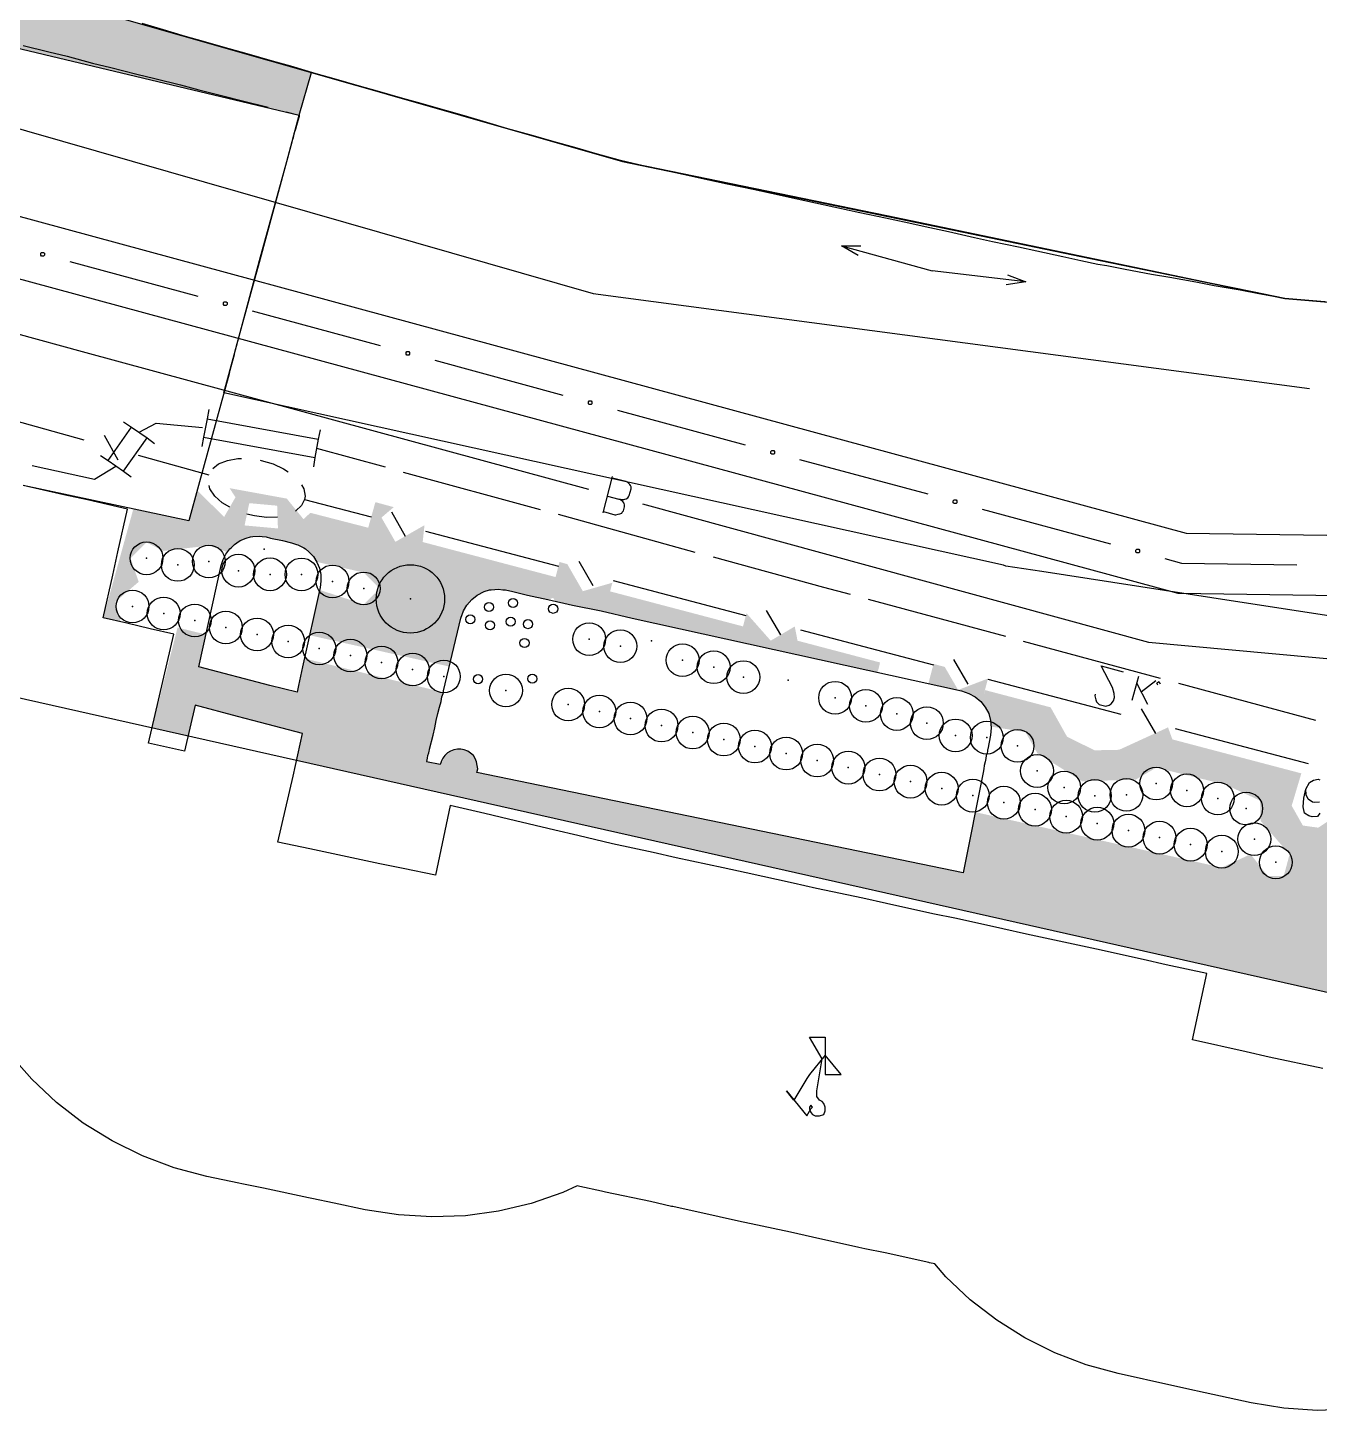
# Model space of a CAD drawing. Header units: metres. Extents: x 120 to 577, y 4 to 268.
# Drawn here: x 333.1 to 389.8, y 153.1 to 213.8 of the extents above; entities that cross this region are included whole.
import ezdxf

# ---------------------------------------------------------------- set-up
doc = ezdxf.new("R2010")
doc.units = ezdxf.units.M
for name, color, linetype in [('BOUNDARY', 7, 'Continuous'), ('BUILDING', 7, 'Continuous'), ('CURB', 7, 'Continuous'), ('ELECTR_CABLE', 7, 'Continuous'), ('ELECTR_CABLE_COMM', 7, 'Continuous'), ('GRASS', 7, 'Continuous'), ('HEAT', 7, 'Continuous'), ('NEW_BUSH', 3, 'Continuous'), ('NEW_LAWN', 82, 'Continuous'), ('NEW_TREE', 3, 'Continuous'), ('OVERHEAD_POWER_LINE', 7, 'Continuous'), ('ROAD', 7, 'Continuous'), ('SEWER', 7, 'Continuous'), ('WATER_PIPELINE', 7, 'Continuous')]:
    doc.layers.add(name, color=color, linetype=linetype)

# ---------------------------------------------------------------- blocks, each defined once
blk = doc.blocks.new('ЗЛАКИ_ОРНАМЕНТАЛЬНЫЕ')
blk.add_circle((0, 0), 0.2)

msp = doc.modelspace()

# ---------------------------------------------------------------- hatches: boundary and pattern name
at = {"layer": 'NEW_LAWN'}
msp.add_hatch(color=82, dxfattribs=at).paths.add_polyline_path([(320.782, 217.465), (320.847, 218.892), (345.561, 211.844), (345.561, 211.843), (345.02, 209.975), (344.478, 207.949), (343.555, 204.567), (345.018, 209.976), (324.364, 214.906), (319.634, 216.268)])
h = msp.add_hatch(color=82, dxfattribs=at)
h.paths.add_polyline_path([(337.748, 192.693), (340.182, 192.179), (340.547, 193.514), (341.73, 192.34), (342.231, 193.205), (341.969, 193.606), (344.482, 193.147), (345.216, 192.244), (345.516, 192.523), (348.056, 191.869), (348.37, 192.991), (349.175, 192.772), (348.638, 192.314), (349.249, 191.249), (350.527, 191.981), (350.446, 191.241), (356.279, 189.704), (356.453, 190.365), (356.794, 190.271), (357.475, 189.083), (358.772, 189.455), (358.672, 189.075), (364.505, 187.538), (364.657, 188.116), (365.722, 186.912), (366.777, 187.534), (366.898, 186.91), (370.521, 185.955), (370.415, 185.518), (364.147, 186.903), (359.638, 187.9), (358.276, 188.214), (358.275, 188.214), (357.018, 188.476), (356.258, 188.647), (356.172, 188.79), (355.962, 188.714), (355.935, 188.72), (355.045, 188.913), (355.044, 188.913), (354.398, 189.07), (354.084, 189.14), (354.083, 189.14), (353.963, 189.14), (353.961, 189.14), (353.77, 189.174), (353.769, 189.175), (353.456, 189.14), (353.455, 189.14), (353.386, 189.14), (353.385, 189.139), (353.141, 189.07), (353.14, 189.07), (352.844, 188.913), (352.844, 188.912), (352.6, 188.721), (352.599, 188.72), (352.39, 188.476), (352.233, 188.214), (352.232, 188.213), (352.208, 188.139), (352.126, 188.087), (352.155, 187.979), (352.128, 187.9), (352.128, 187.899), (351.617, 185.776), (345.483, 187.15), (345.922, 189.139), (347.857, 188.506), (348.556, 189.205), (347.857, 189.904), (345.803, 190.366), (345.649, 190.606), (345.648, 190.607), (345.456, 190.816), (345.456, 190.817), (345.299, 190.939), (345.23, 190.991), (345.229, 190.991), (344.967, 191.113), (344.915, 191.131), (344.688, 191.2), (344.688, 191.201), (344.286, 191.305), (343.762, 191.41), (343.57, 191.462), (343.57, 191.463), (343.396, 191.48), (343.395, 191.48), (343.274, 191.497), (343.273, 191.497), (342.994, 191.48), (342.993, 191.48), (342.889, 191.463), (342.889, 191.462), (342.697, 191.41), (342.696, 191.41), (342.435, 191.306), (342.434, 191.305), (342.295, 191.201), (342.295, 191.2), (342.191, 191.131), (342.19, 191.13), (342.173, 191.113), (342.033, 190.991), (341.981, 190.939), (341.981, 190.938), (341.874, 190.8), (341.061, 191.084), (339.071, 190.851), (338.328, 191.225), (337.629, 190.527), (337.981, 189.494), (336.96, 188.615), (337.196, 187.735), (336.427, 187.917)])
h.paths.add_polyline_path([(344.094, 191.836), (344.059, 192.835), (342.835, 192.947), (342.629, 191.969)], flags=16)
h = msp.add_hatch(color=82, dxfattribs=at)
h.paths.add_polyline_path([(372.64, 185.026), (372.868, 185.892), (373.359, 185.76), (373.946, 184.749), (375.257, 185.248), (375.058, 184.492), (375.131, 184.742), (378.006, 183.985), (378.727, 182.696), (379.936, 182.1), (381.012, 182.122), (383.159, 183.105), (383.35, 182.578), (389.01, 181.088), (388.586, 179.667), (389.077, 178.798), (389.751, 178.704), (391.038, 179.56), (390.866, 178.874), (391.733, 178.987), (393.354, 178.326), (394.069, 177.497), (394.706, 177.732), (395.533, 179.37), (397.409, 178.876), (397.664, 179.843), (395.626, 180.379), (397.228, 180.693), (397.746, 180.31), (399.714, 180.139), (403.481, 180.039), (403.521, 180.513), (404.372, 180.795), (404.492, 179.953), (404.192, 179.953), (404.191, 179.953), (404.191, 179.952), (404.191, 179.944), (404.19, 179.939), (404.187, 179.936), (404.183, 179.934), (403.964, 179.883), (403.877, 179.866), (403.876, 179.866), (403.597, 179.744), (403.597, 179.743), (403.318, 179.552), (403.317, 179.551), (403.108, 179.325), (403.108, 179.324), (402.951, 179.063), (402.95, 179.062), (402.934, 179.046), (402.933, 179.044), (402.829, 178.783), (402.828, 178.783), (402.811, 178.749), (402.811, 178.748), (402.75, 178.504), (400.057, 179.214), (399.802, 178.247), (402.495, 177.538), (402.163, 176.255), (399.427, 176.977), (397.79, 177.065), (396.825, 177.66), (396.22, 177.311), (395.736, 176.1), (394.607, 176.132), (394.352, 175.177), (401.44, 173.518), (400.803, 171.116), (400.628, 170.471), (400.628, 170.47), (400.629, 170.469), (407.422, 168.985), (409.448, 168.531), (411.369, 168.112), (413.15, 167.728), (414.775, 167.361), (417.009, 166.872), (417.01, 166.872), (417.01, 166.873), (417.045, 167.361), (417.08, 167.727), (417.08, 167.728), (417.097, 168.112), (417.132, 168.531), (417.167, 168.985), (417.223, 169.824), (418.176, 169.601), (418.781, 169.95), (418.781, 170.649), (417.674, 171.175), (417.362, 171.873), (417.487, 173.609), (418.724, 173.283), (419.773, 171.856), (420.087, 171.699), (420.304, 172.132), (421.392, 171.34), (422.582, 171.407), (422.712, 172.76), (423.521, 171.804), (424.147, 172.733), (424.091, 173.37), (425.332, 173.655), (425.012, 171.198), (422.047, 169.641), (422.303, 168.687), (424.25, 169.141), (424.685, 168.694), (424.52, 167.431), (424.52, 167.43), (424.52, 167.411), (424.52, 167.41), (424.38, 166.418), (424.328, 165.981), (424.31, 165.685), (424.311, 165.684), (424.345, 165.457), (424.363, 165.387), (424.45, 165.091), (424.451, 165.09), (424.52, 164.986), (424.52, 164.985), (424.607, 164.829), (424.608, 164.828), (424.746, 164.672), (424.748, 164.67), (424.764, 164.637), (424.765, 164.636), (424.799, 164.602), (424.8, 164.601), (425.026, 164.409), (425.027, 164.409), (425.079, 164.375), (425.079, 164.374), (425.288, 164.27), (425.289, 164.269), (425.498, 164.182), (425.568, 164.165), (425.812, 164.13), (425.813, 164.13), (425.864, 164.113), (425.866, 164.112), (426.161, 164.13), (426.162, 164.13), (426.336, 164.165), (426.337, 164.165), (426.458, 164.182), (426.459, 164.182), (426.703, 164.269), (426.704, 164.27), (426.894, 164.322), (426.897, 164.322), (426.912, 164.322), (426.913, 164.322), (427.087, 164.374), (427.908, 164.636), (428.013, 164.671), (429.026, 164.986), (429.849, 165.232), (428.782, 159.302), (426.424, 159.781), (427.181, 163.147), (344.916, 181.667), (345.177, 182.835), (340.461, 184.075), (340.149, 182.74), (338.576, 183.094), (339.688, 187.487), (340.931, 187.184), (340.619, 185.77), (340.619, 185.769), (343.299, 185.065), (343.745, 184.948), (344.931, 184.651), (344.932, 184.651), (344.933, 184.652), (345.002, 184.948), (345.177, 185.769), (345.257, 186.13), (351.35, 184.645), (351.342, 184.6), (351.342, 184.598), (351.29, 184.442), (351.289, 184.441), (351.255, 184.25), (351.254, 184.249), (351.185, 183.988), (351.185, 183.987), (351.115, 183.708), (351.045, 183.411), (350.975, 183.079), (350.905, 182.765), (350.748, 182.154), (350.748, 182.153), (350.748, 182.12), (350.748, 182.117), (350.731, 182.067), (350.731, 182.066), (350.713, 181.997), (350.713, 181.996), (350.678, 181.875), (350.678, 181.874), (350.661, 181.753), (350.661, 181.751), (350.627, 181.615), (350.624, 181.61), (350.609, 181.596), (350.609, 181.595), (351.219, 181.473), (351.22, 181.473), (351.254, 181.594), (351.255, 181.595), (351.255, 181.61), (351.256, 181.614), (351.324, 181.751), (351.325, 181.753), (351.411, 181.874), (351.412, 181.875), (351.533, 181.995), (351.535, 181.997), (351.673, 182.066), (351.674, 182.067), (351.813, 182.119), (351.814, 182.119), (351.97, 182.153), (351.972, 182.154), (352.127, 182.154), (352.129, 182.153), (352.267, 182.119), (352.268, 182.119), (352.423, 182.067), (352.426, 182.065), (352.547, 181.979), (352.668, 181.875), (352.67, 181.873), (352.756, 181.735), (352.757, 181.734), (352.809, 181.595), (352.809, 181.594), (352.844, 181.438), (352.844, 181.437), (352.861, 181.282), (352.861, 181.279), (352.827, 181.124), (352.827, 181.123), (351.848, 181.325), (363, 179.025), (374.168, 176.722), (374.168, 176.722), (375.148, 176.52), (374.168, 176.722), (374.169, 176.723), (374.698, 179.388), (385.517, 176.953), (386.784, 177.54), (387.539, 176.579), (388.238, 176.579), (388.494, 177.533), (387.226, 178.992), (387.197, 179.892), (385.694, 180.59), (382.639, 181.338), (381.748, 180.817), (379.402, 180.737), (377.423, 181.972), (376.904, 182.9), (375.388, 183.141), (375.374, 183.411), (375.374, 183.412), (375.287, 183.708), (375.286, 183.709), (375.129, 183.987), (375.129, 183.988), (374.937, 184.249), (374.937, 184.25), (374.693, 184.441), (374.692, 184.442), (374.414, 184.599), (374.413, 184.599), (374.099, 184.703), (374.098, 184.704)])
h.paths.add_polyline_path([(399.487, 178.775), (398.858, 179.84), (397.997, 179.332), (398.626, 178.267)], flags=16)

# ---------------------------------------------------------------- linework, layer by layer
at = {"layer": 'BOUNDARY'}
msp.add_lwpolyline([(389.957, 168.129), (387.6, 168.636), (386.587, 168.863), (384.229, 169.387), (384.858, 172.303), (383.076, 172.688), (382.063, 172.915), (380.02, 173.369), (378.989, 173.596), (376.946, 174.032), (375.916, 174.259), (373.872, 174.714), (372.842, 174.923), (370.798, 175.377), (369.768, 175.604), (367.724, 176.041), (366.712, 176.268), (364.651, 176.722), (363.638, 176.949), (361.577, 177.386), (360.564, 177.613), (358.782, 177.997), (357.263, 178.364), (356.25, 178.591), (354.207, 179.08), (353.176, 179.324), (351.657, 179.674), (351.011, 176.617), (349.596, 176.914), (348.565, 177.124), (346.522, 177.56), (345.492, 177.77), (344.094, 178.067), (344.758, 180.966), (345.177, 182.835), (343.326, 183.324), (342.313, 183.586), (340.462, 184.075), (339.99, 182.066), (338.418, 182.416), (338.855, 184.302), (339.082, 185.315), (339.519, 187.201), (338.488, 187.428), (337.458, 187.673), (336.427, 187.917), (336.846, 189.786), (337.074, 190.816), (337.493, 192.685), (335.729, 193.087), (334.698, 193.314), (332.917, 193.715)], dxfattribs=at)
at = {"layer": 'BUILDING'}
for points in [[(313.301, 188.784), (427.182, 163.147)], [(391.157, 153.177), (389.7, 153.131), (388.245, 153.227), (386.807, 153.464), (384.449, 153.97), (384.319, 153.999), (383.319, 154.223), (380.975, 154.744), (379.561, 155.132), (378.192, 155.655), (376.88, 156.31), (375.639, 157.09), (374.479, 157.987), (373.413, 158.994), (372.92, 159.56), (372.688, 159.611), (372.662, 159.617), (370.75, 160.041), (369.852, 160.224), (369.588, 160.28), (367.558, 160.731), (366.587, 160.945), (364.59, 161.372), (364.444, 161.404), (363.457, 161.625), (361.423, 162.073), (361.37, 162.085), (360.443, 162.293), (358.468, 162.711), (358.296, 162.749), (357.342, 162.963), (357.23, 162.987), (356.597, 162.696), (355.207, 162.216), (353.776, 161.874), (352.319, 161.674), (350.85, 161.618), (349.382, 161.706), (347.929, 161.937), (346.561, 162.224), (345.576, 162.425), (345.431, 162.455), (343.46, 162.876), (342.502, 163.071), (342.374, 163.098), (340.976, 163.394), (339.539, 163.775), (338.147, 164.296), (336.813, 164.953), (335.551, 165.738), (334.372, 166.644), (333.289, 167.663), (332.406, 168.676)]]:
    msp.add_lwpolyline(points, dxfattribs=at)
msp.add_lwpolyline([(367.986, 168.566), (367.428, 169.509), (368.109, 169.509), (368.109, 167.867), (368.807, 167.867), (368.109, 168.723), (368.109, 168.723), (367.428, 167.867), (367.305, 167.693), (366.729, 166.75), (366.415, 167.151), (367.305, 166.051), (367.48, 166.365), (367.55, 166.435), (367.55, 166.435), (367.48, 166.522), (367.48, 166.522), (367.428, 166.435), (367.428, 166.435), (367.428, 166.365), (367.428, 166.365), (367.48, 166.208), (367.48, 166.208), (367.55, 166.121), (367.55, 166.121), (367.672, 166.051), (367.672, 166.051), (367.864, 166.051), (367.864, 166.051), (368.056, 166.121), (368.056, 166.121), (368.109, 166.278), (368.109, 166.278), (368.109, 166.435), (368.109, 166.435), (368.056, 166.592), (368.056, 166.592), (367.986, 166.68), (367.986, 166.68), (367.864, 166.75), (367.864, 166.75), (367.742, 166.907), (367.742, 166.907), (367.742, 167.151)], close=True, dxfattribs=at)
at = {"layer": 'CURB'}
for points in [[(390.254, 201.749), (389.102, 201.854), (388.281, 201.924), (387.146, 202.134), (386.325, 202.291), (385.189, 202.483), (384.386, 202.64), (383.233, 202.85), (382.43, 202.989), (381.277, 203.199), (380.474, 203.356), (380.072, 203.426), (380.072, 203.426), (379.339, 203.583), (378.535, 203.758), (377.4, 204.002), (376.597, 204.177), (375.461, 204.421), (374.658, 204.596), (373.523, 204.858), (372.702, 205.033), (371.584, 205.277), (370.763, 205.452), (369.628, 205.696), (368.825, 205.871), (367.69, 206.116), (366.886, 206.29), (365.751, 206.535), (364.948, 206.709), (363.812, 206.954), (363.009, 207.128), (361.874, 207.373), (361.07, 207.548), (359.935, 207.792), (359.132, 207.984), (358.014, 208.299), (357.228, 208.526), (356.11, 208.84), (355.307, 209.067), (354.189, 209.381), (353.403, 209.609), (352.286, 209.94), (351.5, 210.167), (350.382, 210.482), (349.578, 210.709), (348.461, 211.023), (347.675, 211.25), (346.557, 211.565), (345.771, 211.792), (344.653, 212.123), (343.85, 212.351), (342.75, 212.665), (341.946, 212.892), (340.828, 213.206), (340.043, 213.433), (338.925, 213.765), (338.139, 213.992)], [(332.917, 213.032), (334.035, 212.752), (334.838, 212.56), (335.956, 212.263), (336.759, 212.071), (337.894, 211.774), (338.698, 211.582), (339.816, 211.303), (340.619, 211.093), (341.737, 210.814), (342.54, 210.604), (343.658, 210.325)], [(344.461, 210.115), (345.02, 209.975)]]:
    msp.add_lwpolyline(points, dxfattribs=at)
at = {"layer": 'ELECTR_CABLE'}
for points in [[(341.056, 197.051), (340.986, 196.65), (340.986, 196.65), (340.828, 195.846), (340.828, 195.846), (340.759, 195.427)], [(340.986, 196.65), (345.858, 195.759)], [(336.637, 194.816), (337.667, 196.283)], [(337.318, 196.51), (337.667, 196.283), (337.667, 196.283), (338.348, 195.811), (338.348, 195.811), (338.68, 195.567)], [(337.999, 196.056), (338.75, 196.457), (338.75, 196.457), (340.776, 196.265)], [(345.946, 196.16), (345.858, 195.759), (345.858, 195.759), (345.719, 194.955), (345.719, 194.955), (345.649, 194.536)], [(337.318, 194.344), (338.348, 195.811)], [(340.828, 195.846), (345.719, 194.955)], [(336.305, 195.043), (336.637, 194.816), (336.637, 194.816), (337.318, 194.344), (337.318, 194.344), (337.65, 194.1)], [(345.789, 195.357), (348.793, 194.536)], [(333.301, 194.606), (336.043, 193.995), (336.043, 193.995), (336.986, 194.571)], [(349.596, 194.309), (355.604, 192.668)], [(356.39, 192.458), (362.398, 190.799)], [(363.201, 190.589), (368.039, 189.262), (368.039, 189.262), (369.209, 188.947)], [(369.995, 188.738), (376.02, 187.114)], [(376.806, 186.887), (382.814, 185.262)], [(379.967, 184.564), (379.95, 184.494), (379.95, 184.494), (379.985, 184.319), (379.985, 184.319), (380.02, 184.232), (380.02, 184.232), (380.142, 184.11), (380.142, 184.11), (380.422, 184.04), (380.422, 184.04), (380.579, 184.075), (380.579, 184.075), (380.666, 184.145), (380.666, 184.145), (380.771, 184.267), (380.771, 184.267), (380.806, 184.424), (380.806, 184.424), (380.788, 184.599), (380.788, 184.599), (380.718, 184.861), (380.718, 184.861), (380.229, 185.804), (380.229, 185.804), (381.19, 185.542)], [(381.592, 184.302), (381.871, 185.35)], [(381.976, 184.669), (382.622, 185.158)], [(382.709, 184.965), (382.674, 185.053), (382.674, 185.053), (382.762, 185.123), (382.762, 185.123), (382.814, 185.018)], [(382.273, 184.11), (381.784, 185.053)], [(383.618, 185.053), (389.626, 183.429)]]:
    msp.add_lwpolyline(points, dxfattribs=at)
at = {"layer": 'ELECTR_CABLE_COMM'}
for points in [[(329.389, 197.453), (335.572, 195.724)], [(336.462, 195.933), (337.074, 194.851)], [(337.964, 195.06), (341.056, 194.187)], [(341.23, 194.466), (341.492, 194.676), (341.492, 194.676), (341.876, 194.816), (341.876, 194.816), (342.33, 194.903), (342.33, 194.903), (342.488, 194.903)], [(343.308, 194.833), (343.361, 194.816), (343.361, 194.816), (343.885, 194.676), (343.885, 194.676), (344.339, 194.449), (344.339, 194.449), (344.549, 194.327)], [(341.981, 192.772), (341.649, 192.964), (341.649, 192.964), (341.317, 193.261), (341.317, 193.261), (341.108, 193.576), (341.108, 193.576), (341.073, 193.715)], [(345.125, 193.75), (345.23, 193.576), (345.23, 193.576), (345.282, 193.261), (345.282, 193.261), (345.265, 193.104)], [(345.265, 193.104), (345.125, 192.842), (345.125, 192.842), (344.88, 192.615), (344.88, 192.615), (344.863, 192.598)], [(345.265, 193.104), (348.181, 192.353)], [(344.077, 192.336), (343.588, 192.318), (343.588, 192.318), (343.064, 192.388), (343.064, 192.388), (342.732, 192.458)], [(349.072, 192.563), (349.683, 191.497)], [(350.574, 191.724), (356.407, 190.187)], [(357.298, 190.397), (357.909, 189.332)], [(358.8, 189.559), (364.633, 188.022)], [(365.524, 188.231), (366.153, 187.166)], [(367.026, 187.393), (372.859, 185.856)], [(373.75, 186.083), (374.379, 185)], [(375.252, 185.227), (381.085, 183.691)], [(381.976, 183.918), (382.605, 182.835)], [(383.478, 183.062), (389.311, 181.525)], [(389.818, 179.342), (389.713, 179.202), (389.713, 179.202), (389.486, 179.185), (389.486, 179.185), (389.346, 179.22), (389.346, 179.22), (389.154, 179.342), (389.154, 179.342), (389.084, 179.621), (389.084, 179.621), (389.119, 180.005), (389.119, 180.005), (389.206, 180.39), (389.206, 180.39), (389.364, 180.687), (389.364, 180.687), (389.538, 180.791), (389.538, 180.791), (389.748, 180.826), (389.748, 180.826), (389.818, 180.809)], [(389.8, 179.831), (389.573, 179.813), (389.573, 179.813), (389.503, 179.831), (389.503, 179.831), (389.311, 179.953), (389.311, 179.953), (389.224, 180.145), (389.224, 180.145), (389.206, 180.39)]]:
    msp.add_lwpolyline(points, dxfattribs=at)
at = {"layer": 'GRASS'}
msp.add_lwpolyline([(391.442, 187.812), (385.085, 188.79), (377.627, 189.943), (376.038, 190.187), (375.933, 190.222), (341.719, 197.785), (342.173, 199.461), (343.291, 203.601), (344.479, 207.949), (345.02, 209.975), (345.562, 211.844), (352.111, 209.975), (359.219, 207.949), (380.177, 203.601), (388.281, 201.924), (403.283, 200.666)], dxfattribs=at)
for points in [[(340.619, 185.769), (341.597, 190.205), (341.684, 190.467), (341.807, 190.711), (341.981, 190.938), (342.034, 190.991), (342.173, 191.113), (342.191, 191.131), (342.296, 191.2), (342.435, 191.305), (342.697, 191.41), (342.889, 191.462), (342.994, 191.48), (343.274, 191.497), (343.396, 191.48), (343.57, 191.462), (343.763, 191.41), (344.287, 191.305), (344.688, 191.2), (344.915, 191.131), (344.968, 191.113), (345.23, 190.991), (345.3, 190.938), (345.457, 190.816), (345.649, 190.607), (345.806, 190.362), (345.911, 190.1), (345.981, 189.821), (345.981, 189.524), (345.946, 189.244), (345.177, 185.769), (345.003, 184.948), (344.933, 184.651), (343.745, 184.948)], [(352.844, 181.438), (352.809, 181.595), (352.757, 181.734), (352.67, 181.874), (352.547, 181.979), (352.425, 182.066), (352.268, 182.119), (352.128, 182.154), (351.971, 182.154), (351.814, 182.119), (351.674, 182.066), (351.534, 181.996), (351.412, 181.874), (351.325, 181.752), (351.255, 181.612), (351.255, 181.595), (351.22, 181.472), (350.609, 181.595), (350.626, 181.612), (350.661, 181.752), (350.679, 181.874), (350.714, 181.996), (350.731, 182.066), (350.749, 182.119), (350.749, 182.154), (350.906, 182.765), (350.976, 183.079), (351.045, 183.411), (351.115, 183.708), (351.185, 183.987), (351.255, 184.249), (351.29, 184.442), (351.342, 184.599), (351.36, 184.703), (352.128, 187.9), (352.233, 188.214), (352.39, 188.476), (352.6, 188.72), (352.844, 188.913), (353.141, 189.07), (353.386, 189.14), (353.456, 189.14), (353.77, 189.175), (353.962, 189.14), (354.084, 189.14), (354.399, 189.07), (355.045, 188.913), (355.936, 188.72), (357.019, 188.476), (358.276, 188.214), (359.638, 187.9), (374.099, 184.703), (374.414, 184.599), (374.693, 184.442), (374.938, 184.249), (375.13, 183.987), (375.287, 183.708), (375.374, 183.411), (375.392, 183.079), (375.374, 182.765), (375.252, 182.154), (375.234, 182.119), (375.234, 182.066), (375.217, 181.979), (375.182, 181.874), (375.165, 181.734), (375.13, 181.595), (375.095, 181.438), (375.077, 181.28), (375.042, 181.123), (374.169, 176.722), (352.827, 181.123), (352.862, 181.28)]]:
    msp.add_lwpolyline(points, close=True, dxfattribs=at)
at = {"layer": 'HEAT'}
for points in [[(330.07, 206.255), (383.949, 191.637), (383.949, 191.637), (419.962, 191.113), (419.962, 191.113), (435.296, 191.166), (435.296, 191.166), (451.766, 191.497), (451.766, 191.497), (460.952, 191.689), (460.952, 191.689), (478.033, 197.278), (478.033, 197.278), (489.612, 165.946)], [(333.843, 203.871), (333.843, 203.828), (333.807, 203.793), (333.764, 203.793), (333.764, 203.793), (333.721, 203.793), (333.685, 203.828), (333.685, 203.871), (333.685, 203.871), (333.685, 203.915), (333.721, 203.95), (333.764, 203.95), (333.764, 203.95), (333.807, 203.95), (333.843, 203.915), (333.843, 203.871)], [(329.441, 203.688), (383.583, 189), (383.583, 189), (419.962, 188.476), (419.962, 188.476), (435.331, 188.528), (435.331, 188.528), (451.818, 188.86), (451.818, 188.86), (461.407, 189.052), (461.407, 189.052), (476.426, 193.977), (476.426, 193.977), (487.255, 164.706)], [(334.96, 203.548), (340.584, 202.029)], [(341.859, 201.706), (341.859, 201.662), (341.824, 201.627), (341.78, 201.627), (341.78, 201.627), (341.737, 201.627), (341.702, 201.662), (341.702, 201.706), (341.702, 201.706), (341.702, 201.749), (341.737, 201.784), (341.78, 201.784), (341.78, 201.784), (341.824, 201.784), (341.859, 201.749), (341.859, 201.706)], [(342.959, 201.383), (348.583, 199.863)], [(349.875, 199.522), (349.875, 199.479), (349.84, 199.444), (349.797, 199.444), (349.797, 199.444), (349.753, 199.444), (349.718, 199.479), (349.718, 199.522), (349.718, 199.522), (349.718, 199.566), (349.753, 199.601), (349.797, 199.601), (349.797, 199.601), (349.84, 199.601), (349.875, 199.566), (349.875, 199.522)], [(350.976, 199.217), (356.599, 197.68)], [(357.874, 197.357), (357.874, 197.313), (357.839, 197.278), (357.796, 197.278), (357.796, 197.278), (357.752, 197.278), (357.717, 197.313), (357.717, 197.357), (357.717, 197.357), (357.717, 197.4), (357.752, 197.435), (357.796, 197.435), (357.796, 197.435), (357.839, 197.435), (357.874, 197.4), (357.874, 197.357)], [(358.992, 197.034), (364.598, 195.514)], [(365.891, 195.174), (365.891, 195.13), (365.855, 195.095), (365.812, 195.095), (365.812, 195.095), (365.769, 195.095), (365.733, 195.13), (365.733, 195.174), (365.733, 195.174), (365.733, 195.217), (365.769, 195.252), (365.812, 195.252), (365.812, 195.252), (365.855, 195.252), (365.891, 195.217), (365.891, 195.174)], [(366.991, 194.868), (372.615, 193.349)], [(373.89, 193.008), (373.89, 192.965), (373.854, 192.929), (373.811, 192.929), (373.811, 192.929), (373.768, 192.929), (373.732, 192.965), (373.732, 193.008), (373.732, 193.008), (373.732, 193.051), (373.768, 193.087), (373.811, 193.087), (373.811, 193.087), (373.854, 193.087), (373.89, 193.051), (373.89, 193.008)], [(375.007, 192.685), (380.631, 191.166)], [(381.906, 190.842), (381.906, 190.799), (381.871, 190.764), (381.827, 190.764), (381.827, 190.764), (381.784, 190.764), (381.749, 190.799), (381.749, 190.842), (381.749, 190.842), (381.749, 190.886), (381.784, 190.921), (381.827, 190.921), (381.827, 190.921), (381.871, 190.921), (381.906, 190.886), (381.906, 190.842)], [(383.024, 190.519), (383.757, 190.31), (383.757, 190.31), (388.805, 190.24)]]:
    msp.add_lwpolyline(points, dxfattribs=at)
at = {"layer": 'NEW_BUSH'}
for centre in [(338.328, 190.527), (339.697, 190.237), (341.061, 190.385), (342.358, 189.982), (343.746, 189.823), (345.125, 189.82), (346.491, 189.512), (347.857, 189.205), (337.713, 188.413), (339.079, 188.106), (340.445, 187.798), (341.811, 187.491), (343.177, 187.183), (344.542, 186.876), (357.757, 186.976), (345.908, 186.569), (347.274, 186.261), (359.123, 186.669), (348.64, 185.954), (350.006, 185.646), (361.854, 186.054), (363.22, 185.746), (351.372, 185.339), (364.521, 185.313), (354.103, 184.724), (368.547, 184.407), (356.835, 184.109), (358.201, 183.801), (369.901, 184.05), (359.566, 183.494), (360.932, 183.186), (371.255, 183.694), (372.576, 183.293), (362.298, 182.879), (363.664, 182.571), (373.837, 182.753), (375.203, 182.655), (365.03, 182.264), (366.396, 181.956), (376.555, 182.294), (367.761, 181.649), (369.127, 181.341), (370.493, 181.034), (377.41, 181.193), (371.859, 180.726), (373.225, 180.419), (378.604, 180.467), (381.336, 180.146), (382.639, 180.639), (383.991, 180.341), (374.59, 180.112), (375.956, 179.804), (379.941, 180.1), (385.345, 179.985), (386.591, 179.542), (377.322, 179.497), (378.688, 179.189), (380.054, 178.882), (381.42, 178.574), (382.785, 178.267), (384.151, 177.959), (386.948, 178.202), (385.517, 177.652), (387.889, 177.184)]:
    msp.add_circle(centre, 0.72, dxfattribs=at)
for p in [(338.328, 190.527), (339.697, 190.237), (341.061, 190.385), (342.358, 189.982), (343.746, 189.823), (345.125, 189.82), (346.491, 189.512), (347.857, 189.205), (337.713, 188.413), (339.079, 188.106), (340.445, 187.798), (341.811, 187.491), (343.177, 187.183), (357.757, 186.976), (344.542, 186.876), (345.908, 186.569), (359.123, 186.669), (347.274, 186.261), (348.64, 185.954), (361.854, 186.054), (363.22, 185.746), (350.006, 185.646), (351.372, 185.339), (364.521, 185.313), (354.103, 184.724), (356.835, 184.109), (368.547, 184.407), (369.901, 184.05), (358.201, 183.801), (359.566, 183.494), (371.255, 183.694), (372.576, 183.293), (360.932, 183.186), (362.298, 182.879), (373.837, 182.753), (363.664, 182.571), (365.03, 182.264), (375.203, 182.655), (376.555, 182.294), (366.396, 181.956), (367.761, 181.649), (369.127, 181.341), (370.493, 181.034), (377.41, 181.193), (371.859, 180.726), (373.225, 180.419), (378.604, 180.467), (382.639, 180.639), (383.991, 180.341), (374.59, 180.112), (375.956, 179.804), (379.941, 180.1), (381.336, 180.146), (385.345, 179.985), (377.322, 179.497), (378.688, 179.189), (386.591, 179.542), (380.054, 178.882), (381.42, 178.574), (382.785, 178.267), (384.151, 177.959), (386.948, 178.202), (385.517, 177.652), (387.889, 177.184)]:
    msp.add_point(p, dxfattribs=at)
at = {"layer": 'NEW_TREE'}
msp.add_circle((349.906, 188.744), 1.5, dxfattribs=at)
msp.add_point((349.906, 188.744), dxfattribs=at)
at = {"layer": 'OVERHEAD_POWER_LINE'}
for points in [[(369.558, 203.81), (368.825, 204.247), (368.825, 204.247), (372.807, 203.146)], [(368.825, 204.247), (369.681, 204.247)], [(376.108, 202.972), (376.911, 202.657), (376.911, 202.657), (372.807, 203.146)], [(376.911, 202.657), (376.055, 202.535)]]:
    msp.add_lwpolyline(points, dxfattribs=at)
at = {"layer": 'ROAD'}
for points in [[(390.045, 201.784), (388.281, 201.924), (386.866, 202.221), (384.997, 202.605), (383.391, 202.937), (382.046, 203.216), (380.998, 203.443), (370.816, 205.557), (359.219, 207.949), (320.517, 218.987)], [(313.269, 217.555), (345.02, 209.975), (345.02, 209.923), (344.933, 209.626), (344.863, 209.364), (344.793, 209.154), (344.758, 208.98), (344.723, 208.858), (344.706, 208.788), (343.274, 203.513), (342.889, 202.134), (342.296, 199.933), (342.173, 199.496), (342.173, 199.461), (342.069, 199.095), (341.981, 198.763), (341.964, 198.71), (341.946, 198.623), (340.601, 193.715), (340.182, 192.178), (332.917, 193.715)]]:
    msp.add_lwpolyline(points, dxfattribs=at)
at = {"layer": 'SEWER'}
for points in [[(331.467, 209.748), (357.927, 202.151)], [(357.927, 202.151), (389.364, 197.977)]]:
    msp.add_lwpolyline(points, dxfattribs=at)
at = {"layer": 'TREE'}
for p in [(343.492, 190.926), (360.487, 186.904), (366.487, 185.172)]:
    msp.add_point(p, dxfattribs=at)
at = {"layer": 'WATER_PIPELINE'}
for points in [[(315.312, 205.137), (335.502, 199.601), (335.502, 199.601), (357.717, 193.558)], [(358.363, 192.528), (358.782, 194.117)], [(358.381, 192.58), (358.887, 192.44), (358.887, 192.44), (358.922, 192.44), (358.922, 192.44), (359.027, 192.458), (359.027, 192.458), (359.097, 192.475), (359.097, 192.475), (359.149, 192.493), (359.149, 192.493), (359.184, 192.51), (359.184, 192.51), (359.202, 192.545), (359.202, 192.545), (359.237, 192.58), (359.237, 192.58), (359.254, 192.615), (359.254, 192.615), (359.306, 192.79), (359.306, 192.79), (359.306, 192.825), (359.306, 192.825), (359.306, 192.877), (359.306, 192.877), (359.289, 192.929), (359.289, 192.929), (359.271, 192.964), (359.271, 192.964), (359.237, 193.017), (359.237, 193.017), (359.184, 193.052), (359.184, 193.052), (359.132, 193.087), (359.132, 193.087), (359.062, 193.122), (359.062, 193.122), (359.132, 193.122), (359.132, 193.122), (359.184, 193.104), (359.184, 193.104), (359.271, 193.104), (359.271, 193.104), (359.324, 193.122), (359.324, 193.122), (359.376, 193.139), (359.376, 193.139), (359.446, 193.174), (359.446, 193.174), (359.481, 193.226), (359.481, 193.226), (359.516, 193.279), (359.516, 193.279), (359.603, 193.576), (359.603, 193.576), (359.603, 193.611), (359.603, 193.611), (359.603, 193.663), (359.603, 193.663), (359.568, 193.715), (359.568, 193.715), (359.533, 193.768), (359.533, 193.768), (359.498, 193.803), (359.498, 193.803), (359.429, 193.873), (359.429, 193.873), (359.394, 193.89), (359.394, 193.89), (359.359, 193.908)], [(358.782, 194.065), (359.359, 193.908)], [(358.555, 193.261), (359.062, 193.122)], [(360.092, 192.912), (382.308, 186.852), (382.308, 186.852), (402.585, 184.983)]]:
    msp.add_lwpolyline(points, dxfattribs=at)

# ---------------------------------------------------------------- block references
at = {"layer": 'BUSH'}
for p in [(354.414, 188.568), (353.355, 188.385), (356.173, 188.311), (352.54, 187.848), (353.404, 187.586), (354.307, 187.746), (355.065, 187.638), (354.916, 186.81), (352.879, 185.223), (355.259, 185.242)]:
    msp.add_blockref('ЗЛАКИ_ОРНАМЕНТАЛЬНЫЕ', p, dxfattribs=at)

doc.saveas('drawing.dxf')
